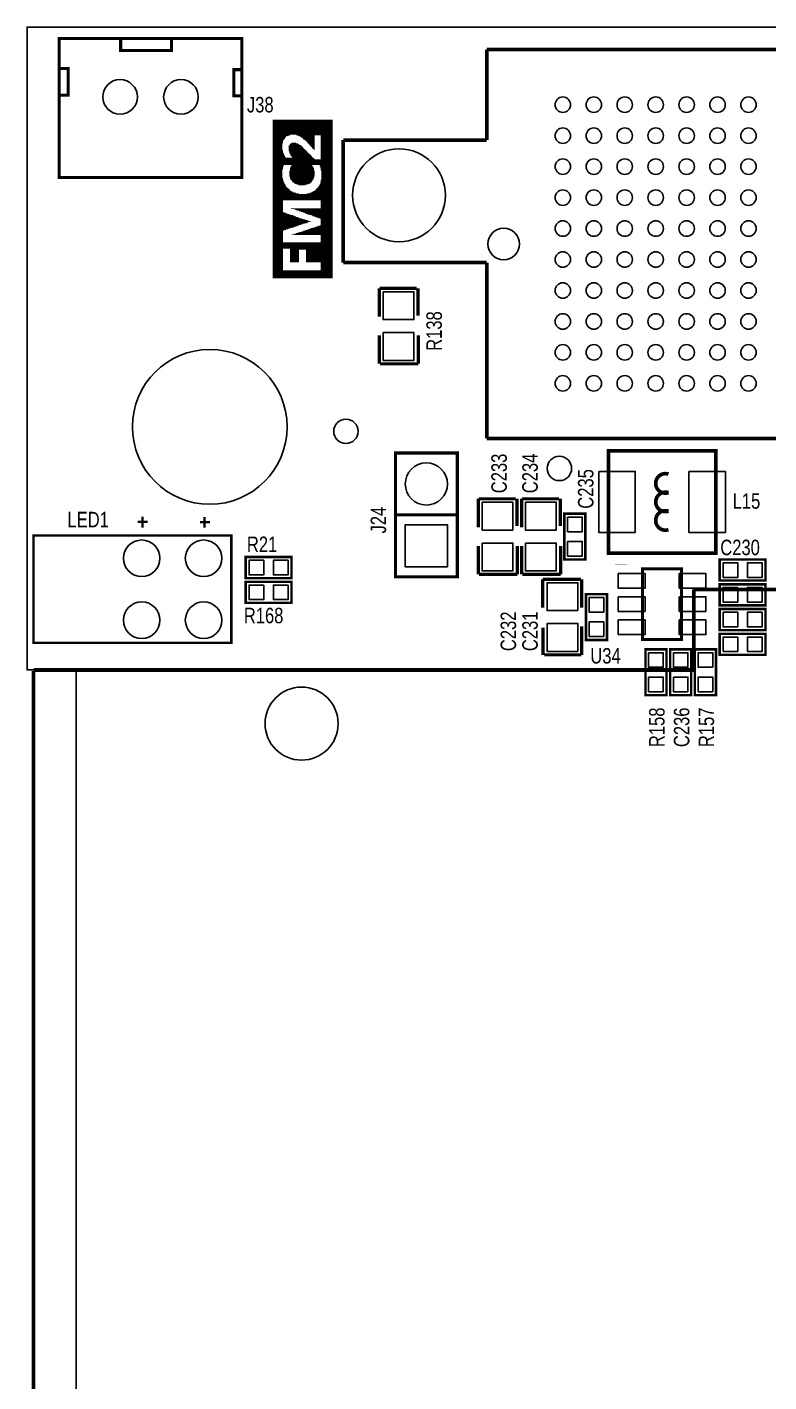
# Model space of a CAD drawing. Extents: x -92 to 135, y -31 to 116.
# Drawn here: x -91.8 to -61.3, y 24.2 to 79.8 of the extents above; entities that cross this region are included whole.
import ezdxf

# ---------------------------------------------------------------- set-up
doc = ezdxf.new("R2010")
doc.units = 0
for name, color, linetype in [('BG_OUTLINE', 2, 'CONTINUOUS'), ('BG_SILKSCREEN_TOP', 1, 'CONTINUOUS'), ('MA_PEN3', 4, 'CONTINUOUS'), ('PG_SILKSCREEN_TOP', 5, 'CONTINUOUS'), ('PIN_TOP', 6, 'CONTINUOUS'), ('RD_SILKSCREEN_TOP', 7, 'CONTINUOUS')]:
    doc.layers.add(name, color=color, linetype=linetype)

msp = doc.modelspace()

# ---------------------------------------------------------------- linework, layer by layer
at = {"layer": 'BG_OUTLINE'}
msp.add_lwpolyline([(37.046154, -31.330392), (-33.161986, -31.330392), (-33.669986, -30.822392), (-33.669986, -23.875492, 1), (-35.574986, -23.875492), (-35.574986, -30.822392), (-36.082986, -31.330392), (-46.255686, -31.330392), (-46.763686, -30.822392), (-46.763686, -20.408392, 1), (-50.421286, -20.408392), (-50.421286, -26.834592), (-58.422286, -26.834592), (-58.422286, -18.579592), (-76.761086, -18.579592), (-76.761086, -26.834592), (-91.76385, -26.834592), (-91.76385, -7.549896), (-89.74582, -7.549896), (-89.74582, 53.448204), (-91.76385, 53.448204), (-91.76385, 79.8195), (98.226118, 79.8195)], format="xyb", dxfattribs=at)
at = {"layer": 'BG_SILKSCREEN_TOP', "const_width": 0.1524}
for points in [[(-64.39789, 56.750204), (-64.39789, 53.448204)], [(-64.39789, 56.750204), (-14.99743, 56.750204)], [(-91.49715, 53.448204), (-64.39789, 53.448204)]]:
    msp.add_lwpolyline(points, dxfattribs=at)
at = {"layer": 'MA_PEN3', "const_width": 0.0254}
for points in [[(-81.675478, 69.515736), (-81.675478, 76.018136)], [(-81.650078, 69.515736), (-81.650078, 76.018136)], [(-81.624678, 69.515736), (-81.624678, 76.018136)], [(-81.599278, 69.515736), (-81.599278, 76.018136)], [(-81.573878, 69.515736), (-81.573878, 76.018136)], [(-81.548478, 69.515736), (-81.548478, 76.018136)], [(-81.523078, 69.515736), (-81.523078, 76.018136)], [(-81.497678, 69.515736), (-81.497678, 76.018136)], [(-81.472278, 69.515736), (-81.472278, 76.018136)], [(-81.446878, 69.515736), (-81.446878, 76.018136)], [(-81.421478, 69.515736), (-81.421478, 76.018136)], [(-81.396078, 69.515736), (-81.396078, 76.018136)], [(-81.370678, 69.515736), (-81.370678, 76.018136)], [(-81.345278, 69.515736), (-81.345278, 76.018136)], [(-81.319878, 69.515736), (-81.319878, 76.018136)], [(-81.294478, 69.515736), (-81.294478, 76.018136)], [(-81.269078, 75.052936), (-81.269078, 76.018136)], [(-81.243678, 75.154536), (-81.243678, 76.018136)], [(-81.218278, 75.205336), (-81.218278, 76.018136)], [(-81.192878, 75.230736), (-81.192878, 76.018136)], [(-81.167478, 75.281536), (-81.167478, 76.018136)], [(-81.142078, 75.306936), (-81.142078, 76.018136)], [(-81.116678, 75.332336), (-81.116678, 76.018136)], [(-81.091278, 75.332336), (-81.091278, 76.018136)], [(-81.065878, 75.357736), (-81.065878, 76.018136)], [(-81.040478, 75.357736), (-81.040478, 76.018136)], [(-81.015078, 75.383136), (-81.015078, 76.018136)], [(-80.989678, 75.383136), (-80.989678, 76.018136)], [(-80.964278, 75.383136), (-80.964278, 76.018136)], [(-80.938878, 75.408536), (-80.938878, 76.018136)], [(-80.913478, 75.408536), (-80.913478, 76.018136)], [(-80.888078, 75.408536), (-80.888078, 76.018136)], [(-80.862678, 75.408536), (-80.862678, 76.018136)], [(-80.837278, 75.408536), (-80.837278, 76.018136)], [(-80.811878, 75.408536), (-80.811878, 76.018136)], [(-80.786478, 75.408536), (-80.786478, 76.018136)], [(-80.761078, 75.408536), (-80.761078, 76.018136)], [(-80.735678, 75.408536), (-80.735678, 76.018136)], [(-80.710278, 75.383136), (-80.710278, 76.018136)], [(-80.684878, 75.383136), (-80.684878, 76.018136)], [(-80.659478, 75.383136), (-80.659478, 76.018136)], [(-80.634078, 75.357736), (-80.634078, 76.018136)], [(-80.608678, 75.357736), (-80.608678, 76.018136)], [(-80.583278, 75.332336), (-80.583278, 76.018136)], [(-80.557878, 75.332336), (-80.557878, 76.018136)], [(-80.532478, 75.306936), (-80.532478, 76.018136)], [(-80.507078, 75.281536), (-80.507078, 76.018136)], [(-80.481678, 75.281536), (-80.481678, 76.018136)], [(-80.456278, 75.256136), (-80.456278, 76.018136)], [(-80.430878, 75.230736), (-80.430878, 76.018136)], [(-80.405478, 75.205336), (-80.405478, 76.018136)], [(-80.380078, 75.205336), (-80.380078, 76.018136)], [(-80.354678, 75.179936), (-80.354678, 76.018136)], [(-80.329278, 75.154536), (-80.329278, 76.018136)], [(-80.303878, 75.129136), (-80.303878, 76.018136)], [(-80.278478, 75.103736), (-80.278478, 76.018136)], [(-80.253078, 75.078336), (-80.253078, 76.018136)], [(-80.227678, 75.052936), (-80.227678, 76.018136)], [(-80.202278, 75.027536), (-80.202278, 76.018136)], [(-80.176878, 75.002136), (-80.176878, 76.018136)], [(-80.151478, 74.951336), (-80.151478, 76.018136)], [(-80.126078, 74.925936), (-80.126078, 76.018136)], [(-80.100678, 74.900536), (-80.100678, 76.018136)], [(-80.075278, 74.875136), (-80.075278, 76.018136)], [(-80.049878, 74.849736), (-80.049878, 76.018136)], [(-80.024478, 74.824336), (-80.024478, 76.018136)], [(-79.999078, 74.798936), (-79.999078, 76.018136)], [(-79.973678, 74.773536), (-79.973678, 76.018136)], [(-79.948278, 75.383136), (-79.948278, 76.018136)], [(-79.922878, 75.383136), (-79.922878, 76.018136)], [(-79.897478, 75.383136), (-79.897478, 76.018136)], [(-79.872078, 75.383136), (-79.872078, 76.018136)], [(-79.846678, 75.383136), (-79.846678, 76.018136)], [(-79.821278, 75.383136), (-79.821278, 76.018136)], [(-79.795878, 75.383136), (-79.795878, 76.018136)], [(-79.770478, 75.383136), (-79.770478, 76.018136)], [(-79.745078, 75.383136), (-79.745078, 76.018136)], [(-79.719678, 75.383136), (-79.719678, 76.018136)], [(-79.694278, 73.935336), (-79.694278, 76.018136)], [(-79.668878, 69.515736), (-79.668878, 76.018136)], [(-79.643478, 69.515736), (-79.643478, 76.018136)], [(-79.618078, 69.515736), (-79.618078, 76.018136)], [(-79.592678, 69.515736), (-79.592678, 76.018136)], [(-79.567278, 69.515736), (-79.567278, 76.018136)], [(-79.541878, 69.515736), (-79.541878, 76.018136)], [(-79.516478, 69.515736), (-79.516478, 76.018136)], [(-79.491078, 69.515736), (-79.491078, 76.018136)], [(-79.465678, 69.515736), (-79.465678, 76.018136)], [(-79.440278, 69.515736), (-79.440278, 76.018136)], [(-79.414878, 69.515736), (-79.414878, 76.018136)], [(-79.389478, 69.515736), (-79.389478, 76.018136)], [(-79.364078, 69.515736), (-79.364078, 76.018136)], [(-79.338678, 69.515736), (-79.338678, 76.018136)], [(-79.313278, 69.515736), (-79.313278, 76.018136)], [(-79.287878, 69.515736), (-79.287878, 76.018136)], [(-79.262478, 69.515736), (-79.262478, 76.018136)], [(-79.237078, 69.515736), (-79.237078, 76.018136)], [(-80.964278, 74.595736), (-80.964278, 75.027536)], [(-80.938878, 74.544936), (-80.938878, 75.052936)], [(-80.913478, 74.519536), (-80.913478, 75.052936)], [(-80.888078, 74.494136), (-80.888078, 75.078336)], [(-80.862678, 73.452736), (-80.862678, 75.078336)], [(-80.837278, 73.452736), (-80.837278, 75.078336)], [(-80.811878, 73.427336), (-80.811878, 75.078336)], [(-80.786478, 73.401936), (-80.786478, 75.078336)], [(-80.761078, 73.401936), (-80.761078, 75.078336)], [(-80.735678, 73.376536), (-80.735678, 75.078336)], [(-80.710278, 73.376536), (-80.710278, 75.052936)], [(-80.684878, 73.351136), (-80.684878, 75.052936)], [(-80.659478, 73.351136), (-80.659478, 75.052936)], [(-80.634078, 73.351136), (-80.634078, 75.027536)], [(-80.608678, 73.325736), (-80.608678, 75.027536)], [(-81.269078, 73.986136), (-81.269078, 74.773536)], [(-81.243678, 74.087736), (-81.243678, 74.671936)], [(-81.218278, 74.163936), (-81.218278, 74.595736)], [(-81.192878, 74.163936), (-81.192878, 74.544936)], [(-81.167478, 74.163936), (-81.167478, 74.494136)], [(-81.142078, 74.163936), (-81.142078, 74.468736)], [(-81.116678, 74.163936), (-81.116678, 74.468736)], [(-81.091278, 74.163936), (-81.091278, 74.468736)], [(-81.065878, 74.163936), (-81.065878, 74.468736)], [(-81.040478, 74.163936), (-81.040478, 74.468736)], [(-81.015078, 74.722736), (-81.015078, 74.951336)], [(-81.015078, 74.163936), (-81.015078, 74.468736)], [(-80.989678, 74.646536), (-80.989678, 75.002136)], [(-80.989678, 74.163936), (-80.989678, 74.468736)], [(-80.964278, 74.163936), (-80.964278, 74.468736)], [(-80.938878, 74.163936), (-80.938878, 74.468736)], [(-80.913478, 74.163936), (-80.913478, 74.468736)], [(-80.888078, 73.503536), (-80.888078, 74.468736)], [(-80.583278, 73.325736), (-80.583278, 75.002136)], [(-80.557878, 73.325736), (-80.557878, 74.976736)], [(-80.532478, 73.325736), (-80.532478, 74.976736)], [(-80.507078, 73.325736), (-80.507078, 74.951336)], [(-80.481678, 73.325736), (-80.481678, 74.925936)], [(-80.456278, 73.325736), (-80.456278, 74.900536)], [(-80.430878, 73.325736), (-80.430878, 74.875136)], [(-80.405478, 73.325736), (-80.405478, 74.849736)], [(-80.380078, 73.325736), (-80.380078, 74.824336)], [(-80.354678, 73.325736), (-80.354678, 74.798936)], [(-80.329278, 73.351136), (-80.329278, 74.773536)], [(-80.303878, 73.351136), (-80.303878, 74.748136)], [(-80.278478, 73.351136), (-80.278478, 74.722736)], [(-80.253078, 73.351136), (-80.253078, 74.697336)], [(-80.227678, 73.376536), (-80.227678, 74.671936)], [(-80.202278, 73.376536), (-80.202278, 74.646536)], [(-80.176878, 73.401936), (-80.176878, 74.621136)], [(-80.151478, 73.401936), (-80.151478, 74.595736)], [(-80.126078, 73.427336), (-80.126078, 74.570336)], [(-80.100678, 73.452736), (-80.100678, 74.544936)], [(-80.075278, 73.478136), (-80.075278, 74.519536)], [(-80.049878, 74.163936), (-80.049878, 74.494136)], [(-80.024478, 74.163936), (-80.024478, 74.468736)], [(-80.989678, 73.681336), (-80.989678, 73.935336)], [(-80.964278, 73.605136), (-80.964278, 74.036936)], [(-80.938878, 73.554336), (-80.938878, 74.087736)], [(-80.913478, 73.528936), (-80.913478, 74.138536)], [(-80.049878, 73.503536), (-80.049878, 74.138536)], [(-80.024478, 73.554336), (-80.024478, 74.087736)], [(-79.999078, 74.163936), (-79.999078, 74.443336)], [(-79.999078, 73.605136), (-79.999078, 74.036936)], [(-79.973678, 74.163936), (-79.973678, 74.417936)], [(-79.973678, 73.681336), (-79.973678, 73.935336)], [(-79.948278, 74.163936), (-79.948278, 74.392536)], [(-79.922878, 74.163936), (-79.922878, 74.392536)], [(-79.897478, 74.163936), (-79.897478, 74.392536)], [(-79.872078, 74.163936), (-79.872078, 74.392536)], [(-79.846678, 74.163936), (-79.846678, 74.392536)], [(-79.821278, 74.163936), (-79.821278, 74.392536)], [(-79.795878, 74.163936), (-79.795878, 74.392536)], [(-79.770478, 74.163936), (-79.770478, 74.392536)], [(-79.745078, 74.113136), (-79.745078, 74.392536)], [(-79.719678, 74.036936), (-79.719678, 74.392536)], [(-81.269078, 69.515736), (-81.269078, 73.630536)], [(-81.243678, 72.716136), (-81.243678, 73.528936)], [(-81.218278, 72.716136), (-81.218278, 73.452736)], [(-81.192878, 72.716136), (-81.192878, 73.401936)], [(-81.167478, 72.716136), (-81.167478, 73.351136)], [(-79.745078, 72.716136), (-79.745078, 73.376536)], [(-79.719678, 72.716136), (-79.719678, 73.452736)], [(-79.694278, 69.515736), (-79.694278, 73.554336)], [(-81.142078, 72.716136), (-81.142078, 73.300336)], [(-81.116678, 72.716136), (-81.116678, 73.274936)], [(-81.091278, 72.716136), (-81.091278, 73.249536)], [(-81.065878, 72.716136), (-81.065878, 73.224136)], [(-81.040478, 72.716136), (-81.040478, 73.198736)], [(-81.015078, 72.716136), (-81.015078, 73.173336)], [(-80.989678, 72.716136), (-80.989678, 73.147936)], [(-80.964278, 72.716136), (-80.964278, 73.122536)], [(-80.938878, 72.716136), (-80.938878, 73.097136)], [(-80.913478, 72.716136), (-80.913478, 73.097136)], [(-80.888078, 72.716136), (-80.888078, 73.071736)], [(-80.862678, 72.716136), (-80.862678, 73.071736)], [(-80.837278, 72.716136), (-80.837278, 73.046336)], [(-80.811878, 72.716136), (-80.811878, 73.046336)], [(-80.786478, 72.716136), (-80.786478, 73.020936)], [(-80.761078, 72.716136), (-80.761078, 73.020936)], [(-80.735678, 72.716136), (-80.735678, 73.020936)], [(-80.710278, 72.716136), (-80.710278, 72.995536)], [(-80.684878, 72.716136), (-80.684878, 72.995536)], [(-80.659478, 72.716136), (-80.659478, 72.995536)], [(-80.634078, 72.716136), (-80.634078, 72.995536)], [(-80.608678, 72.716136), (-80.608678, 72.970136)], [(-80.583278, 72.716136), (-80.583278, 72.970136)], [(-80.557878, 72.716136), (-80.557878, 72.970136)], [(-80.532478, 72.716136), (-80.532478, 72.970136)], [(-80.507078, 72.716136), (-80.507078, 72.970136)], [(-80.481678, 72.716136), (-80.481678, 72.970136)], [(-80.456278, 72.716136), (-80.456278, 72.970136)], [(-80.430878, 72.716136), (-80.430878, 72.970136)], [(-80.405478, 72.716136), (-80.405478, 72.970136)], [(-80.380078, 72.716136), (-80.380078, 72.970136)], [(-80.354678, 72.716136), (-80.354678, 72.970136)], [(-80.329278, 72.716136), (-80.329278, 72.970136)], [(-80.303878, 72.716136), (-80.303878, 72.970136)], [(-80.278478, 72.716136), (-80.278478, 72.995536)], [(-80.253078, 72.716136), (-80.253078, 72.995536)], [(-80.227678, 72.716136), (-80.227678, 72.995536)], [(-80.202278, 72.716136), (-80.202278, 72.995536)], [(-80.176878, 72.716136), (-80.176878, 72.995536)], [(-80.151478, 72.716136), (-80.151478, 73.020936)], [(-80.126078, 72.716136), (-80.126078, 73.020936)], [(-80.100678, 72.716136), (-80.100678, 73.046336)], [(-80.075278, 72.716136), (-80.075278, 73.046336)], [(-80.049878, 72.716136), (-80.049878, 73.071736)], [(-80.024478, 72.716136), (-80.024478, 73.071736)], [(-79.999078, 72.716136), (-79.999078, 73.097136)], [(-79.973678, 72.716136), (-79.973678, 73.097136)], [(-79.948278, 72.716136), (-79.948278, 73.122536)], [(-79.922878, 72.716136), (-79.922878, 73.147936)], [(-79.897478, 72.716136), (-79.897478, 73.173336)], [(-79.872078, 72.716136), (-79.872078, 73.198736)], [(-79.846678, 72.716136), (-79.846678, 73.224136)], [(-79.821278, 72.716136), (-79.821278, 73.249536)], [(-79.795878, 72.716136), (-79.795878, 73.300336)], [(-79.770478, 72.716136), (-79.770478, 73.325736)], [(-80.913478, 72.360536), (-80.913478, 72.385936)], [(-80.888078, 72.360536), (-80.888078, 72.385936)], [(-80.862678, 72.360536), (-80.862678, 72.385936)], [(-80.837278, 72.360536), (-80.837278, 72.385936)], [(-80.811878, 72.360536), (-80.811878, 72.385936)], [(-80.786478, 72.335136), (-80.786478, 72.385936)], [(-80.761078, 72.335136), (-80.761078, 72.385936)], [(-80.735678, 72.335136), (-80.735678, 72.385936)], [(-80.710278, 72.309736), (-80.710278, 72.385936)], [(-80.684878, 72.309736), (-80.684878, 72.385936)], [(-80.659478, 72.284336), (-80.659478, 72.385936)], [(-80.634078, 72.284336), (-80.634078, 72.385936)], [(-80.608678, 72.284336), (-80.608678, 72.385936)], [(-80.583278, 72.258936), (-80.583278, 72.385936)], [(-80.557878, 72.258936), (-80.557878, 72.385936)], [(-80.532478, 72.258936), (-80.532478, 72.385936)], [(-80.507078, 72.233536), (-80.507078, 72.385936)], [(-80.481678, 72.233536), (-80.481678, 72.385936)], [(-80.456278, 72.233536), (-80.456278, 72.385936)], [(-80.430878, 72.208136), (-80.430878, 72.385936)], [(-80.405478, 72.208136), (-80.405478, 72.385936)], [(-80.380078, 72.208136), (-80.380078, 72.385936)], [(-80.354678, 72.182736), (-80.354678, 72.385936)], [(-80.329278, 72.182736), (-80.329278, 72.385936)], [(-80.303878, 72.157336), (-80.303878, 72.385936)], [(-80.278478, 72.157336), (-80.278478, 72.385936)], [(-80.253078, 72.157336), (-80.253078, 72.385936)], [(-80.227678, 72.131936), (-80.227678, 72.385936)], [(-80.202278, 72.131936), (-80.202278, 72.385936)], [(-80.176878, 72.131936), (-80.176878, 72.385936)], [(-80.151478, 72.106536), (-80.151478, 72.385936)], [(-80.126078, 72.106536), (-80.126078, 72.385936)], [(-80.100678, 72.106536), (-80.100678, 72.385936)], [(-80.075278, 72.081136), (-80.075278, 72.385936)], [(-80.049878, 72.081136), (-80.049878, 72.385936)], [(-80.024478, 72.055736), (-80.024478, 72.385936)], [(-79.999078, 72.055736), (-79.999078, 72.385936)], [(-79.973678, 72.055736), (-79.973678, 72.385936)], [(-79.948278, 72.030336), (-79.948278, 72.385936)], [(-79.922878, 72.030336), (-79.922878, 72.385936)], [(-79.897478, 72.030336), (-79.897478, 72.385936)], [(-79.872078, 72.004936), (-79.872078, 72.385936)], [(-79.846678, 72.004936), (-79.846678, 72.385936)], [(-79.821278, 72.004936), (-79.821278, 72.385936)], [(-79.795878, 71.979536), (-79.795878, 72.385936)], [(-79.770478, 71.979536), (-79.770478, 72.385936)], [(-79.745078, 71.979536), (-79.745078, 72.385936)], [(-79.719678, 71.954136), (-79.719678, 72.385936)], [(-81.243678, 71.471536), (-81.243678, 72.233536)], [(-81.218278, 71.471536), (-81.218278, 72.208136)], [(-81.192878, 71.496936), (-81.192878, 72.208136)], [(-81.167478, 71.496936), (-81.167478, 72.208136)], [(-81.142078, 71.496936), (-81.142078, 72.182736)], [(-81.116678, 71.522336), (-81.116678, 72.182736)], [(-81.091278, 71.522336), (-81.091278, 72.182736)], [(-81.065878, 71.522336), (-81.065878, 72.157336)], [(-81.040478, 71.547736), (-81.040478, 72.157336)], [(-81.015078, 71.547736), (-81.015078, 72.157336)], [(-80.989678, 71.547736), (-80.989678, 72.131936)], [(-80.964278, 71.573136), (-80.964278, 72.131936)], [(-80.938878, 71.573136), (-80.938878, 72.131936)], [(-80.913478, 71.573136), (-80.913478, 72.106536)], [(-80.888078, 71.598536), (-80.888078, 72.106536)], [(-80.862678, 71.598536), (-80.862678, 72.106536)], [(-80.837278, 71.598536), (-80.837278, 72.081136)], [(-80.811878, 71.623936), (-80.811878, 72.081136)], [(-80.786478, 71.623936), (-80.786478, 72.081136)], [(-80.761078, 71.623936), (-80.761078, 72.055736)], [(-80.735678, 71.649336), (-80.735678, 72.055736)], [(-80.710278, 71.649336), (-80.710278, 72.030336)], [(-80.684878, 71.649336), (-80.684878, 72.030336)], [(-80.659478, 71.674736), (-80.659478, 72.030336)], [(-80.634078, 71.674736), (-80.634078, 72.004936)], [(-80.608678, 71.674736), (-80.608678, 72.004936)], [(-80.583278, 71.700136), (-80.583278, 72.004936)], [(-80.557878, 71.700136), (-80.557878, 71.979536)], [(-80.532478, 71.700136), (-80.532478, 71.979536)], [(-80.507078, 71.725536), (-80.507078, 71.979536)], [(-80.481678, 71.725536), (-80.481678, 71.954136)], [(-80.456278, 71.725536), (-80.456278, 71.954136)], [(-80.430878, 71.750936), (-80.430878, 71.954136)], [(-80.405478, 71.750936), (-80.405478, 71.928736)], [(-80.380078, 71.750936), (-80.380078, 71.928736)], [(-80.354678, 71.776336), (-80.354678, 71.928736)], [(-80.329278, 71.776336), (-80.329278, 71.903336)], [(-80.303878, 71.776336), (-80.303878, 71.903336)], [(-80.278478, 71.801736), (-80.278478, 71.903336)], [(-80.253078, 71.801736), (-80.253078, 71.877936)], [(-80.227678, 71.801736), (-80.227678, 71.877936)], [(-80.202278, 71.827136), (-80.202278, 71.877936)], [(-80.176878, 71.827136), (-80.176878, 71.852536)], [(-80.151478, 71.827136), (-80.151478, 71.852536)], [(-80.126078, 71.827136), (-80.126078, 71.852536)], [(-79.719678, 71.293736), (-79.719678, 71.700136)], [(-80.888078, 71.293736), (-80.888078, 71.319136)], [(-80.862678, 71.293736), (-80.862678, 71.319136)], [(-80.837278, 71.293736), (-80.837278, 71.319136)], [(-80.811878, 71.293736), (-80.811878, 71.319136)], [(-80.786478, 71.293736), (-80.786478, 71.344536)], [(-80.761078, 71.293736), (-80.761078, 71.344536)], [(-80.735678, 71.293736), (-80.735678, 71.344536)], [(-80.710278, 71.293736), (-80.710278, 71.369936)], [(-80.684878, 71.293736), (-80.684878, 71.369936)], [(-80.659478, 71.293736), (-80.659478, 71.369936)], [(-80.634078, 71.293736), (-80.634078, 71.395336)], [(-80.608678, 71.293736), (-80.608678, 71.395336)], [(-80.583278, 71.293736), (-80.583278, 71.395336)], [(-80.557878, 71.293736), (-80.557878, 71.420736)], [(-80.532478, 71.293736), (-80.532478, 71.420736)], [(-80.507078, 71.293736), (-80.507078, 71.420736)], [(-80.481678, 71.293736), (-80.481678, 71.446136)], [(-80.456278, 71.293736), (-80.456278, 71.446136)], [(-80.430878, 71.293736), (-80.430878, 71.446136)], [(-80.405478, 71.293736), (-80.405478, 71.471536)], [(-80.380078, 71.293736), (-80.380078, 71.471536)], [(-80.354678, 71.293736), (-80.354678, 71.471536)], [(-80.329278, 71.293736), (-80.329278, 71.496936)], [(-80.303878, 71.293736), (-80.303878, 71.496936)], [(-80.278478, 71.293736), (-80.278478, 71.496936)], [(-80.253078, 71.293736), (-80.253078, 71.522336)], [(-80.227678, 71.293736), (-80.227678, 71.522336)], [(-80.202278, 71.293736), (-80.202278, 71.522336)], [(-80.176878, 71.293736), (-80.176878, 71.547736)], [(-80.151478, 71.293736), (-80.151478, 71.547736)], [(-80.126078, 71.293736), (-80.126078, 71.547736)], [(-80.100678, 71.293736), (-80.100678, 71.573136)], [(-80.075278, 71.293736), (-80.075278, 71.573136)], [(-80.049878, 71.293736), (-80.049878, 71.573136)], [(-80.024478, 71.293736), (-80.024478, 71.598536)], [(-79.999078, 71.293736), (-79.999078, 71.598536)], [(-79.973678, 71.293736), (-79.973678, 71.598536)], [(-79.948278, 71.293736), (-79.948278, 71.623936)], [(-79.922878, 71.293736), (-79.922878, 71.623936)], [(-79.897478, 71.293736), (-79.897478, 71.623936)], [(-79.872078, 71.293736), (-79.872078, 71.649336)], [(-79.846678, 71.293736), (-79.846678, 71.649336)], [(-79.821278, 71.293736), (-79.821278, 71.649336)], [(-79.795878, 71.293736), (-79.795878, 71.674736)], [(-79.770478, 71.293736), (-79.770478, 71.674736)], [(-79.745078, 71.293736), (-79.745078, 71.674736)], [(-81.243678, 70.734936), (-81.243678, 70.988936)], [(-81.218278, 70.734936), (-81.218278, 70.988936)], [(-81.192878, 70.734936), (-81.192878, 70.988936)], [(-81.167478, 70.734936), (-81.167478, 70.988936)], [(-81.142078, 70.734936), (-81.142078, 70.988936)], [(-81.116678, 70.734936), (-81.116678, 70.988936)], [(-81.091278, 70.734936), (-81.091278, 70.988936)], [(-81.065878, 70.734936), (-81.065878, 70.988936)], [(-81.040478, 70.734936), (-81.040478, 70.988936)], [(-81.015078, 70.734936), (-81.015078, 70.988936)], [(-80.989678, 70.734936), (-80.989678, 70.988936)], [(-80.964278, 70.176136), (-80.964278, 70.988936)], [(-80.938878, 70.176136), (-80.938878, 70.988936)], [(-80.913478, 70.176136), (-80.913478, 70.988936)], [(-80.888078, 70.176136), (-80.888078, 70.988936)], [(-80.862678, 70.176136), (-80.862678, 70.988936)], [(-80.837278, 70.176136), (-80.837278, 70.988936)], [(-80.811878, 70.176136), (-80.811878, 70.988936)], [(-80.786478, 70.176136), (-80.786478, 70.988936)], [(-80.761078, 70.176136), (-80.761078, 70.988936)], [(-80.735678, 70.176136), (-80.735678, 70.988936)], [(-80.710278, 70.176136), (-80.710278, 70.988936)], [(-80.684878, 70.176136), (-80.684878, 70.988936)], [(-80.659478, 70.176136), (-80.659478, 70.988936)], [(-80.634078, 70.176136), (-80.634078, 70.988936)], [(-80.608678, 70.176136), (-80.608678, 70.988936)], [(-80.583278, 70.684136), (-80.583278, 70.988936)], [(-80.557878, 70.684136), (-80.557878, 70.988936)], [(-80.532478, 70.684136), (-80.532478, 70.988936)], [(-80.507078, 70.684136), (-80.507078, 70.988936)], [(-80.481678, 70.684136), (-80.481678, 70.988936)], [(-80.456278, 70.684136), (-80.456278, 70.988936)], [(-80.430878, 70.684136), (-80.430878, 70.988936)], [(-80.405478, 70.684136), (-80.405478, 70.988936)], [(-80.380078, 70.684136), (-80.380078, 70.988936)], [(-80.354678, 70.684136), (-80.354678, 70.988936)], [(-80.329278, 70.684136), (-80.329278, 70.988936)], [(-80.303878, 70.176136), (-80.303878, 70.988936)], [(-80.278478, 70.176136), (-80.278478, 70.988936)], [(-80.253078, 70.176136), (-80.253078, 70.988936)], [(-80.227678, 70.176136), (-80.227678, 70.988936)], [(-80.202278, 70.176136), (-80.202278, 70.988936)], [(-80.176878, 70.176136), (-80.176878, 70.988936)], [(-80.151478, 70.176136), (-80.151478, 70.988936)], [(-80.126078, 70.176136), (-80.126078, 70.988936)], [(-80.100678, 70.176136), (-80.100678, 70.988936)], [(-80.075278, 70.176136), (-80.075278, 70.988936)], [(-80.049878, 70.176136), (-80.049878, 70.988936)], [(-80.024478, 70.176136), (-80.024478, 70.988936)], [(-79.999078, 70.176136), (-79.999078, 70.988936)], [(-79.973678, 70.176136), (-79.973678, 70.988936)], [(-79.948278, 70.176136), (-79.948278, 70.988936)], [(-79.922878, 70.176136), (-79.922878, 70.988936)], [(-79.897478, 70.176136), (-79.897478, 70.988936)], [(-79.872078, 70.176136), (-79.872078, 70.988936)], [(-79.846678, 70.176136), (-79.846678, 70.988936)], [(-79.821278, 70.176136), (-79.821278, 70.988936)], [(-79.795878, 70.176136), (-79.795878, 70.988936)], [(-79.770478, 70.176136), (-79.770478, 70.988936)], [(-79.745078, 70.176136), (-79.745078, 70.988936)], [(-79.719678, 70.176136), (-79.719678, 70.988936)], [(-81.243678, 69.515736), (-81.243678, 69.845936)], [(-81.218278, 69.515736), (-81.218278, 69.845936)], [(-81.192878, 69.515736), (-81.192878, 69.845936)], [(-81.167478, 69.515736), (-81.167478, 69.845936)], [(-81.142078, 69.515736), (-81.142078, 69.845936)], [(-81.116678, 69.515736), (-81.116678, 69.845936)], [(-81.091278, 69.515736), (-81.091278, 69.845936)], [(-81.065878, 69.515736), (-81.065878, 69.845936)], [(-81.040478, 69.515736), (-81.040478, 69.845936)], [(-81.015078, 69.515736), (-81.015078, 69.845936)], [(-80.989678, 69.515736), (-80.989678, 69.845936)], [(-80.964278, 69.515736), (-80.964278, 69.845936)], [(-80.938878, 69.515736), (-80.938878, 69.845936)], [(-80.913478, 69.515736), (-80.913478, 69.845936)], [(-80.888078, 69.515736), (-80.888078, 69.845936)], [(-80.862678, 69.515736), (-80.862678, 69.845936)], [(-80.837278, 69.515736), (-80.837278, 69.845936)], [(-80.811878, 69.515736), (-80.811878, 69.845936)], [(-80.786478, 69.515736), (-80.786478, 69.845936)], [(-80.761078, 69.515736), (-80.761078, 69.845936)], [(-80.735678, 69.515736), (-80.735678, 69.845936)], [(-80.710278, 69.515736), (-80.710278, 69.845936)], [(-80.684878, 69.515736), (-80.684878, 69.845936)], [(-80.659478, 69.515736), (-80.659478, 69.845936)], [(-80.634078, 69.515736), (-80.634078, 69.845936)], [(-80.608678, 69.515736), (-80.608678, 69.845936)], [(-80.583278, 69.515736), (-80.583278, 69.845936)], [(-80.557878, 69.515736), (-80.557878, 69.845936)], [(-80.532478, 69.515736), (-80.532478, 69.845936)], [(-80.507078, 69.515736), (-80.507078, 69.845936)], [(-80.481678, 69.515736), (-80.481678, 69.845936)], [(-80.456278, 69.515736), (-80.456278, 69.845936)], [(-80.430878, 69.515736), (-80.430878, 69.845936)], [(-80.405478, 69.515736), (-80.405478, 69.845936)], [(-80.380078, 69.515736), (-80.380078, 69.845936)], [(-80.354678, 69.515736), (-80.354678, 69.845936)], [(-80.329278, 69.515736), (-80.329278, 69.845936)], [(-80.303878, 69.515736), (-80.303878, 69.845936)], [(-80.278478, 69.515736), (-80.278478, 69.845936)], [(-80.253078, 69.515736), (-80.253078, 69.845936)], [(-80.227678, 69.515736), (-80.227678, 69.845936)], [(-80.202278, 69.515736), (-80.202278, 69.845936)], [(-80.176878, 69.515736), (-80.176878, 69.845936)], [(-80.151478, 69.515736), (-80.151478, 69.845936)], [(-80.126078, 69.515736), (-80.126078, 69.845936)], [(-80.100678, 69.515736), (-80.100678, 69.845936)], [(-80.075278, 69.515736), (-80.075278, 69.845936)], [(-80.049878, 69.515736), (-80.049878, 69.845936)], [(-80.024478, 69.515736), (-80.024478, 69.845936)], [(-79.999078, 69.515736), (-79.999078, 69.845936)], [(-79.973678, 69.515736), (-79.973678, 69.845936)], [(-79.948278, 69.515736), (-79.948278, 69.845936)], [(-79.922878, 69.515736), (-79.922878, 69.845936)], [(-79.897478, 69.515736), (-79.897478, 69.845936)], [(-79.872078, 69.515736), (-79.872078, 69.845936)], [(-79.846678, 69.515736), (-79.846678, 69.845936)], [(-79.821278, 69.515736), (-79.821278, 69.845936)], [(-79.795878, 69.515736), (-79.795878, 69.845936)], [(-79.770478, 69.515736), (-79.770478, 69.845936)], [(-79.745078, 69.515736), (-79.745078, 69.845936)], [(-79.719678, 69.515736), (-79.719678, 69.845936)]]:
    msp.add_lwpolyline(points, dxfattribs=at)
at = {"layer": 'PG_SILKSCREEN_TOP'}
for points, const_width in [([(-90.44686, 79.353918), (-82.946748, 79.353918), (-82.946748, 73.653904), (-90.44686, 73.653904)], 0.127), ([(-74.103738, 57.268872), (-74.103738, 62.348872), (-76.643738, 62.348872), (-76.643738, 57.268872)], 0.127), ([(-67.896232, 62.442344), (-63.496444, 62.442344), (-63.496444, 58.2422), (-67.896232, 58.2422)], 0.150114), ([(-68.845938, 59.859672), (-68.845938, 57.980072), (-69.709538, 57.980072), (-69.709538, 59.859672)], 0.1016), ([(-87.057738, 54.560978), (-91.497658, 54.560978), (-91.497658, 58.960766), (-83.377786, 58.960766), (-83.377786, 54.560978)], 0.100076), ([(-80.910938, 57.218072), (-82.790538, 57.218072), (-82.790538, 58.081672), (-80.910938, 58.081672)], 0.1016), ([(-63.334138, 57.980072), (-61.454538, 57.980072), (-61.454538, 57.116472), (-63.334138, 57.116472)], 0.1016), ([(-64.896238, 57.601358), (-64.896238, 54.701186), (-66.496438, 54.701186), (-66.496438, 57.601358)], 0.124968), ([(-80.910938, 56.202072), (-82.790538, 56.202072), (-82.790538, 57.065672), (-80.910938, 57.065672)], 0.1016), ([(-61.454538, 56.100472), (-63.334138, 56.100472), (-63.334138, 56.964072), (-61.454538, 56.964072)], 0.1016), ([(-68.820538, 54.678072), (-68.820538, 56.557672), (-67.956938, 56.557672), (-67.956938, 54.678072)], 0.1016), ([(-61.454538, 55.084472), (-63.334138, 55.084472), (-63.334138, 55.948072), (-61.454538, 55.948072)], 0.1016), ([(-63.334138, 54.932072), (-61.454538, 54.932072), (-61.454538, 54.068472), (-63.334138, 54.068472)], 0.1016), ([(-65.518538, 54.297072), (-65.518538, 52.417472), (-66.382138, 52.417472), (-66.382138, 54.297072)], 0.1016), ([(-64.502538, 54.297072), (-64.502538, 52.417472), (-65.366138, 52.417472), (-65.366138, 54.297072)], 0.1016), ([(-64.350138, 52.417472), (-64.350138, 54.297072), (-63.486538, 54.297072), (-63.486538, 52.417472)], 0.1016)]:
    msp.add_lwpolyline(points, close=True, dxfattribs=dict(at, const_width=const_width))
for points, const_width in [([(-87.921338, 79.316072), (-87.921338, 78.858872), (-85.838538, 78.858872), (-85.838538, 79.341472)], 0.127), ([(-17.116552, 78.895702), (-72.894952, 78.895702)], 0.1524), ([(-72.894952, 78.895702), (-72.894952, 75.182222)], 0.1524), ([(-90.410538, 78.122272), (-90.080338, 78.122272), (-90.080338, 77.030072), (-90.435938, 77.030072)], 0.127), ([(-82.968338, 78.071472), (-83.273138, 78.071472), (-83.273138, 77.004672), (-82.993738, 77.004672)], 0.127), ([(-72.894952, 75.182222), (-78.785212, 75.182222)], 0.1524), ([(-78.785212, 75.182222), (-78.785212, 70.158102)], 0.1524), ([(-78.785212, 70.158102), (-72.894952, 70.158102)], 0.1524), ([(-72.894952, 70.158102), (-72.894952, 62.944502)], 0.1524), ([(-77.304138, 69.105272), (-77.304138, 67.936872)], 0.127), ([(-75.767438, 69.105272), (-77.291438, 69.105272)], 0.127), ([(-75.716638, 67.987672), (-75.716638, 69.105272)], 0.127), ([(-77.304138, 66.006472), (-77.304138, 67.174872)], 0.127), ([(-75.703938, 67.174872), (-75.703938, 66.006472)], 0.127), ([(-75.703938, 66.006472), (-77.278738, 66.006472)], 0.127), ([(-72.894952, 62.944502), (-17.116552, 62.944502)], 0.1524), ([(-73.240138, 60.469272), (-73.240138, 59.300872)], 0.127), ([(-71.703438, 60.469272), (-73.227438, 60.469272)], 0.127), ([(-71.652638, 59.351672), (-71.652638, 60.469272)], 0.127), ([(-71.462138, 60.469272), (-71.462138, 59.300872)], 0.127), ([(-69.925438, 60.469272), (-71.449438, 60.469272)], 0.127), ([(-69.874638, 59.351672), (-69.874638, 60.469272)], 0.127), ([(-87.217758, 59.520836), (-86.807802, 59.520836)], 0.100076), ([(-87.027766, 59.730894), (-87.027766, 59.290966)], 0.100076), ([(-84.667852, 59.51093), (-84.257642, 59.51093)], 0.100076), ([(-84.47786, 59.720988), (-84.47786, 59.280806)], 0.100076), ([(-76.643738, 59.808872), (-74.103738, 59.808872)], 0.127), ([(-73.240138, 57.370472), (-73.240138, 58.538872)], 0.127), ([(-71.639938, 58.538872), (-71.639938, 57.370472)], 0.127), ([(-71.462138, 57.370472), (-71.462138, 58.538872)], 0.127), ([(-69.861938, 58.538872), (-69.861938, 57.370472)], 0.127), ([(-67.383406, 57.800494), (-67.383406, 57.775094)], 0.500126), ([(-71.639938, 57.370472), (-73.214738, 57.370472)], 0.127), ([(-69.861938, 57.370472), (-71.436738, 57.370472)], 0.127), ([(-70.598538, 55.998872), (-70.598538, 57.167272)], 0.127), ([(-70.598538, 57.167272), (-69.023738, 57.167272)], 0.127), ([(-68.998338, 57.167272), (-68.998338, 55.998872)], 0.127), ([(-70.585838, 55.186072), (-70.585838, 54.068472)], 0.127), ([(-68.998338, 54.068472), (-68.998338, 55.236872)], 0.127), ([(-70.535038, 54.068472), (-69.011038, 54.068472)], 0.127), ([(-91.49715, -7.539736), (-91.49715, 53.410104)], 0.1524)]:
    msp.add_lwpolyline(points, dxfattribs=dict(at, const_width=const_width))
at = {"layer": 'PG_SILKSCREEN_TOP', "const_width": 0.150114}
for points in [[(-65.436242, 61.482224, 1.382264), (-65.436242, 60.722256)], [(-65.436242, 60.722256, 1.373689), (-65.436242, 59.962288)], [(-65.436242, 59.962288, 1.382264), (-65.436242, 59.20232)]]:
    msp.add_lwpolyline(points, format="xyb", dxfattribs=at)
at = {"layer": 'PIN_TOP'}
for points in [[(-77.151738, 68.965572), (-75.881738, 68.965572), (-75.881738, 67.822572), (-77.151738, 67.822572)], [(-77.151738, 67.289172), (-75.881738, 67.289172), (-75.881738, 66.146172), (-77.151738, 66.146172)], [(-68.296536, 61.592206), (-66.796412, 61.592206), (-66.796412, 59.092338), (-68.296536, 59.092338)], [(-64.596264, 61.592206), (-63.09614, 61.592206), (-63.09614, 59.092338), (-64.596264, 59.092338)], [(-73.087738, 60.329572), (-71.817738, 60.329572), (-71.817738, 59.186572), (-73.087738, 59.186572)], [(-71.309738, 60.329572), (-70.039738, 60.329572), (-70.039738, 59.186572), (-71.309738, 59.186572)], [(-69.577712, 59.719718), (-68.977764, 59.719718), (-68.977764, 59.11977), (-69.577712, 59.11977)], [(-74.508741, 57.673875), (-76.238735, 57.673875), (-76.238735, 59.403869), (-74.508741, 59.403869)], [(-73.087738, 58.653172), (-71.817738, 58.653172), (-71.817738, 57.510172), (-73.087738, 57.510172)], [(-71.309738, 58.653172), (-70.039738, 58.653172), (-70.039738, 57.510172), (-71.309738, 57.510172)], [(-69.577712, 58.719974), (-68.977764, 58.719974), (-68.977764, 58.120026), (-69.577712, 58.120026)], [(-82.050636, 57.949846), (-82.050636, 57.349898), (-82.650584, 57.349898), (-82.650584, 57.949846)], [(-81.050892, 57.949846), (-81.050892, 57.349898), (-81.65084, 57.349898), (-81.65084, 57.949846)], [(-63.194184, 57.248298), (-63.194184, 57.848246), (-62.594236, 57.848246), (-62.594236, 57.248298)], [(-62.19444, 57.248298), (-62.19444, 57.848246), (-61.594492, 57.848246), (-61.594492, 57.248298)], [(-67.496309, 57.401206), (-66.396235, 57.401206), (-66.396235, 56.801258), (-67.496309, 56.801258)], [(-64.996441, 57.401206), (-63.896367, 57.401206), (-63.896367, 56.801258), (-64.996441, 56.801258)], [(-82.050636, 56.933846), (-82.050636, 56.333898), (-82.650584, 56.333898), (-82.650584, 56.933846)], [(-81.050892, 56.933846), (-81.050892, 56.333898), (-81.65084, 56.333898), (-81.65084, 56.933846)], [(-69.150738, 55.884572), (-70.420738, 55.884572), (-70.420738, 57.027572), (-69.150738, 57.027572)], [(-62.594236, 56.832246), (-62.594236, 56.232298), (-63.194184, 56.232298), (-63.194184, 56.832246)], [(-61.594492, 56.832246), (-61.594492, 56.232298), (-62.19444, 56.232298), (-62.19444, 56.832246)], [(-68.088764, 55.81777), (-68.688712, 55.81777), (-68.688712, 56.417718), (-68.088764, 56.417718)], [(-67.496309, 56.451246), (-66.396235, 56.451246), (-66.396235, 55.851298), (-67.496309, 55.851298)], [(-64.996441, 56.451246), (-63.896367, 56.451246), (-63.896367, 55.851298), (-64.996441, 55.851298)], [(-62.594236, 55.816246), (-62.594236, 55.216298), (-63.194184, 55.216298), (-63.194184, 55.816246)], [(-61.594492, 55.816246), (-61.594492, 55.216298), (-62.19444, 55.216298), (-62.19444, 55.816246)], [(-69.150738, 54.208172), (-70.420738, 54.208172), (-70.420738, 55.351172), (-69.150738, 55.351172)], [(-68.088764, 54.818026), (-68.688712, 54.818026), (-68.688712, 55.417974), (-68.088764, 55.417974)], [(-67.496309, 55.501286), (-66.396235, 55.501286), (-66.396235, 54.901338), (-67.496309, 54.901338)], [(-64.996441, 55.501286), (-63.896367, 55.501286), (-63.896367, 54.901338), (-64.996441, 54.901338)], [(-63.194184, 54.200298), (-63.194184, 54.800246), (-62.594236, 54.800246), (-62.594236, 54.200298)], [(-62.19444, 54.200298), (-62.19444, 54.800246), (-61.594492, 54.800246), (-61.594492, 54.200298)], [(-66.250312, 54.157118), (-65.650364, 54.157118), (-65.650364, 53.55717), (-66.250312, 53.55717)], [(-65.234312, 54.157118), (-64.634364, 54.157118), (-64.634364, 53.55717), (-65.234312, 53.55717)], [(-63.618364, 53.55717), (-64.218312, 53.55717), (-64.218312, 54.157118), (-63.618364, 54.157118)], [(-66.250312, 53.157374), (-65.650364, 53.157374), (-65.650364, 52.557426), (-66.250312, 52.557426)], [(-65.234312, 53.157374), (-64.634364, 53.157374), (-64.634364, 52.557426), (-65.234312, 52.557426)], [(-63.618364, 52.557426), (-64.218312, 52.557426), (-64.218312, 53.157374), (-63.618364, 53.157374)]]:
    msp.add_lwpolyline(points, close=True, dxfattribs=at)
for centre, radius in [((-87.946738, 76.953872), 0.7112), ((-85.446616, 76.953872), 0.7112), ((-69.770752, 76.635102), 0.3175), ((-68.500752, 76.635102), 0.3175), ((-67.230752, 76.635102), 0.3175), ((-65.960752, 76.635102), 0.3175), ((-64.690752, 76.635102), 0.3175), ((-63.420752, 76.635102), 0.3175), ((-62.150752, 76.635102), 0.3175), ((-69.770752, 75.365102), 0.3175), ((-68.500752, 75.365102), 0.3175), ((-67.230752, 75.365102), 0.3175), ((-65.960752, 75.365102), 0.3175), ((-64.690752, 75.365102), 0.3175), ((-63.420752, 75.365102), 0.3175), ((-62.150752, 75.365102), 0.3175), ((-76.496672, 72.921622), 1.905), ((-69.770752, 74.095102), 0.3175), ((-68.500752, 74.095102), 0.3175), ((-67.230752, 74.095102), 0.3175), ((-65.960752, 74.095102), 0.3175), ((-64.690752, 74.095102), 0.3175), ((-63.420752, 74.095102), 0.3175), ((-62.150752, 74.095102), 0.3175), ((-69.770752, 72.825102), 0.3175), ((-68.500752, 72.825102), 0.3175), ((-67.230752, 72.825102), 0.3175), ((-65.960752, 72.825102), 0.3175), ((-64.690752, 72.825102), 0.3175), ((-63.420752, 72.825102), 0.3175), ((-62.150752, 72.825102), 0.3175), ((-69.770752, 71.555102), 0.3175), ((-68.500752, 71.555102), 0.3175), ((-67.230752, 71.555102), 0.3175), ((-65.960752, 71.555102), 0.3175), ((-64.690752, 71.555102), 0.3175), ((-63.420752, 71.555102), 0.3175), ((-62.150752, 71.555102), 0.3175), ((-72.196452, 70.920102), 0.6477), ((-69.770752, 70.285102), 0.3175), ((-68.500752, 70.285102), 0.3175), ((-67.230752, 70.285102), 0.3175), ((-65.960752, 70.285102), 0.3175), ((-64.690752, 70.285102), 0.3175), ((-63.420752, 70.285102), 0.3175), ((-62.150752, 70.285102), 0.3175), ((-69.770752, 69.015102), 0.3175), ((-68.500752, 69.015102), 0.3175), ((-67.230752, 69.015102), 0.3175), ((-65.960752, 69.015102), 0.3175), ((-64.690752, 69.015102), 0.3175), ((-63.420752, 69.015102), 0.3175), ((-62.150752, 69.015102), 0.3175), ((-69.770752, 67.745102), 0.3175), ((-68.500752, 67.745102), 0.3175), ((-67.230752, 67.745102), 0.3175), ((-65.960752, 67.745102), 0.3175), ((-64.690752, 67.745102), 0.3175), ((-63.420752, 67.745102), 0.3175), ((-62.150752, 67.745102), 0.3175), ((-69.770752, 66.475102), 0.3175), ((-68.500752, 66.475102), 0.3175), ((-67.230752, 66.475102), 0.3175), ((-65.960752, 66.475102), 0.3175), ((-64.690752, 66.475102), 0.3175), ((-63.420752, 66.475102), 0.3175), ((-62.150752, 66.475102), 0.3175), ((-84.263738, 63.420752), 3.175), ((-69.770752, 65.205102), 0.3175), ((-68.500752, 65.205102), 0.3175), ((-67.230752, 65.205102), 0.3175), ((-65.960752, 65.205102), 0.3175), ((-64.690752, 65.205102), 0.3175), ((-63.420752, 65.205102), 0.3175), ((-62.150752, 65.205102), 0.3175), ((-78.675738, 63.237872), 0.499999), ((-75.373738, 61.078872), 0.864997), ((-69.912738, 61.713872), 0.499999), ((-87.057738, 58.030872), 0.750062), ((-84.517738, 58.030872), 0.750062), ((-87.057738, 55.490872), 0.750062), ((-84.517738, 55.490872), 0.750062), ((-80.49641, 51.248564), 1.4986)]:
    msp.add_circle(centre, radius, dxfattribs=at)

# ---------------------------------------------------------------- texts
at = {"layer": 'RD_SILKSCREEN_TOP', "width": 0.8}
for s, p in [('J38', (-82.739738, 76.318872)), ('L15', (-62.800738, 60.062872)), ('LED1', (-90.105738, 59.300872)), ('R21', (-82.739738, 58.284872)), ('C230', (-63.308738, 58.157872)), ('R168', (-82.866738, 55.363872)), ('U34', (-68.642738, 53.712872))]:
    msp.add_text(s, height=0.635, dxfattribs=at).set_placement(p)
for s, p in [('R138', (-74.738738, 66.539872)), ('C233', (-72.071738, 60.697872)), ('C234', (-70.801738, 60.697872)), ('C235', (-68.515738, 60.062872)), ('J24', (-77.024738, 59.046872)), ('C232', (-71.690738, 54.220872)), ('C231', (-70.801738, 54.220872)), ('R158', (-65.594738, 50.283872)), ('C236', (-64.578738, 50.283872)), ('R157', (-63.562738, 50.283872))]:
    msp.add_text(s, height=0.635, rotation=90, dxfattribs=at).set_placement(p)

doc.saveas('drawing.dxf')
